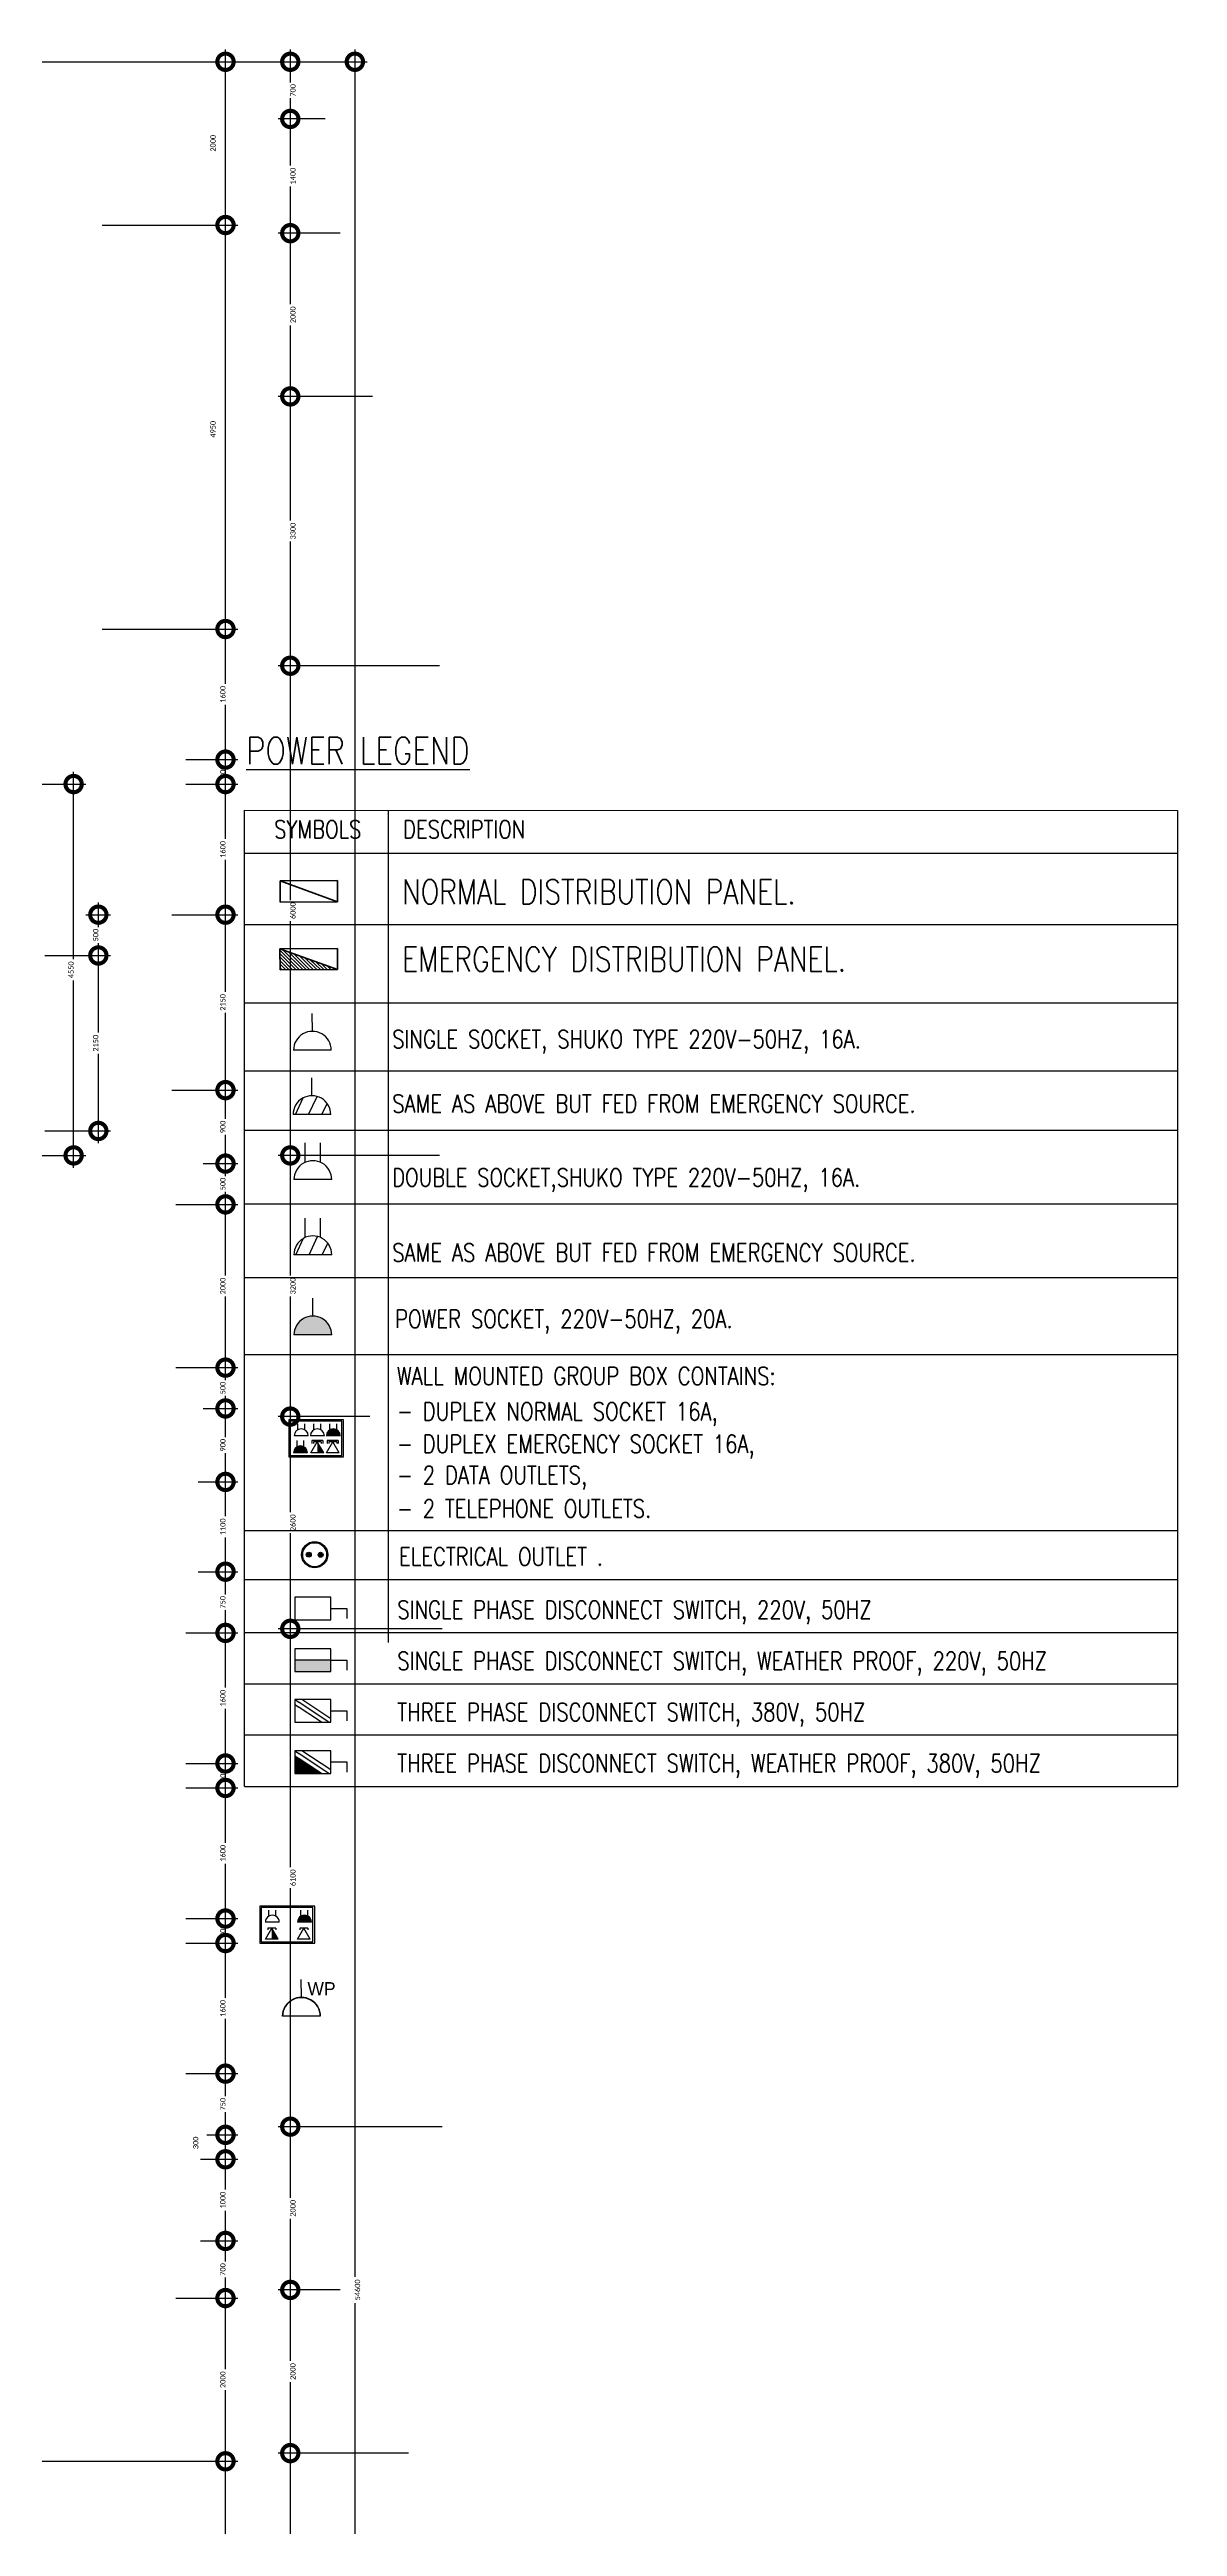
# Model space of a CAD drawing. Header units: metres. Extents: x 15.7 to 112.1, y 4.7 to 71.5.
# Drawn here: x 98.25 to 112.06, y 35.55 to 65.9 of the extents above; entities that cross this region are included whole.
import ezdxf
from ezdxf.enums import TextEntityAlignment as Align

# ---------------------------------------------------------------- set-up
doc = ezdxf.new("R2010")
doc.units = ezdxf.units.M
doc.set_wipeout_variables(frame=1)
doc.linetypes.add('ECG_Line-Ptrn-Sold', pattern=[9144.001, 9144, -0.001])
doc.layers.get('0').update_dxf_attribs({"color": 3})
for name, color, linetype, lineweight in [('1204SDC-A0$0$G-TTLB-STXT', 3, 'Continuous', 5), ('A-DIM', 7, 'Continuous', 5), ('A-WALL', 2, 'ECG_Line-Ptrn-Sold', 50)]:
    doc.layers.add(name, color=color, linetype=linetype, lineweight=lineweight)
for name, color, linetype in [('E- Frame', 5, 'Continuous'), ('E- legend Title', 4, 'Continuous'), ('E- symbol Disc', 7, 'Continuous'), ('E-Lighting Fix', 4, 'Continuous'), ('E-SOCKET', 3, 'Continuous'), ('EL. BLOCK', 3, 'Continuous'), ('FIRE_FAS', 200, 'Continuous'), ('HVAC', 1, 'Continuous'), ('LEGEND$0$E-SOCKET', 3, 'Continuous'), ('LIGHTING', 1, 'Continuous'), ('PW', 4, 'Continuous'), ('text', 7, 'Continuous')]:
    doc.layers.add(name, color=color, linetype=linetype)
doc.styles.add('Calibri', font='calibri.ttf', dxfattribs={"height": 0.212639})
doc.styles.add('ROMANS1', font='romans.shx', dxfattribs={"width": 0.8, "height": 250})
doc.dimstyles.new('ECG_Dimn-Detl-100', dxfattribs={"dimscale": 0.3048, "dimtxt": 0.25, "dimasz": 1.312336, "dimexe": 0.492126, "dimexo": 0.0625, "dimgap": 0, "dimtad": 1, "dimdec": 0, "dimlfac": 1000, "dimzin": 0, "dimdsep": 46, "dimtxsty": 'Calibri', "dimblk1": 'DOTSMALL', "dimblk2": 'DOTSMALL', "dimsah": 1, "dimcen": 0.09, "dimdle": 0.492126, "dimazin": 0, "dimtfac": 1, "dimtdec": 4, "dimtix": 1, "dimtmove": 0, "dimatfit": 3, "dimfxl": 0.492126, "dimfxlon": 1, "dimtvp": 1, "dimtolj": 1, "dimtzin": 0, "dimarcsym": 2})
doc.dimstyles.new('ECG_Dimn-Detl-100_1', dxfattribs={"dimscale": 0.3048, "dimtxt": 0.25, "dimasz": 1.312336, "dimexe": 0.492126, "dimexo": 0.0625, "dimgap": 0, "dimtad": 1, "dimdec": 0, "dimlfac": 1000, "dimzin": 0, "dimdsep": 46, "dimtxsty": 'Calibri', "dimblk1": 'DOTSMALL', "dimblk2": 'DOTSMALL', "dimsah": 1, "dimcen": 0.09, "dimdle": 0.492126, "dimazin": 0, "dimtfac": 1, "dimtdec": 4, "dimtix": 1, "dimtmove": 2, "dimatfit": 3, "dimfxl": 0.492126, "dimfxlon": 1, "dimtvp": 1, "dimtolj": 1, "dimtzin": 0, "dimarcsym": 2})
doc.dimstyles.new('ECG_Dimn-Detl-100_2', dxfattribs={"dimscale": 0.3048, "dimtxt": 0.25, "dimasz": 1.312336, "dimexe": 0.492126, "dimexo": 0.0625, "dimgap": 0, "dimtad": 1, "dimdec": 0, "dimlfac": 1000, "dimzin": 0, "dimdsep": 46, "dimtxsty": 'Calibri', "dimblk1": 'DOTSMALL', "dimblk2": 'DOTSMALL', "dimsah": 1, "dimcen": 0.09, "dimdle": 0.492126, "dimazin": 0, "dimtfac": 1, "dimtdec": 4, "dimtix": 1, "dimtmove": 0, "dimatfit": 3, "dimfxl": 0.492126, "dimfxlon": 1, "dimtvp": 1, "dimtolj": 1, "dimtzin": 0, "dimarcsym": 2})

# ---------------------------------------------------------------- blocks, each defined once
blk = doc.blocks.new('_DotSmall')
at = {"color": 0, "linetype": 'ByBlock', "const_width": 0.5}
blk.add_lwpolyline([(-0.0625, 0, 1), (0.0625, 0, 1)], format="xyb", close=True, dxfattribs=at)
blk = doc.blocks.new('EO')
at = {"layer": 'E-Lighting Fix', "lineweight": -3, "ltscale": 0.05, "transparency": 33554658}
h = blk.add_hatch(color=0, dxfattribs=at)
h.dxf.hatch_style = 1
edge = h.paths.add_edge_path()
edge.add_arc((-0.081, 0.18), 0.0337, 0, 360)
h = blk.add_hatch(color=0, dxfattribs=at)
h.dxf.hatch_style = 1
edge = h.paths.add_edge_path()
edge.add_arc((0.082, 0.179), 0.0337, 0, 360)
at = {"layer": 'E-Lighting Fix', "color": 0}
for radius in [0.18, 0.165]:
    blk.add_circle((0, 0.18), radius, dxfattribs=at)
at = {"layer": 'E-Lighting Fix', "color": 0, "lineweight": -3, "ltscale": 0.05}
for centre in [(-0.081, 0.18), (0.082, 0.179)]:
    blk.add_circle(centre, 0.0337, dxfattribs=at)
blk = doc.blocks.new('*U830')
at = {"layer": 'HVAC', "color": 0}
blk.add_line((0.059, 0.179), (0.112, 0.179), dxfattribs=at)
at = {"color": 0}
blk.add_wipeout([(-0.018, 0.084), (0.137, 0.084), (0.137, -0.074), (-0.018, -0.074)], dxfattribs=at).dxf.layer = 'Defpoints'
at = {"layer": 'HVAC', "color": 0}
blk.add_line((0.059, 0.095), (0.059, 0.179), dxfattribs=at)
blk.add_lwpolyline([(0, -0.094), (0.119, -0.094), (0.119, 0.095), (0, 0.095)], close=True, dxfattribs=at)
blk = doc.blocks.new('*U831')
at = {"layer": 'HVAC', "color": 0}
blk.add_line((0.059, 0.179), (0.112, 0.179), dxfattribs=at)
at = {"color": 0}
blk.add_wipeout([(-0.018, 0.084), (0.137, 0.084), (0.137, -0.074), (-0.018, -0.074)], dxfattribs=at).dxf.layer = 'Defpoints'
at = {"layer": 'HVAC'}
h = blk.add_hatch(color=0, dxfattribs=at)
h.dxf.hatch_style = 1
h.paths.add_polyline_path([(0.119, 0.095), (0.059, 0.095), (0.059, -0.094), (0.119, -0.094)])
at = {"layer": 'HVAC', "color": 0}
for q in [(0.059, 0.179), (0.059, -0.094)]:
    blk.add_line((0.059, 0.095), q, dxfattribs=at)
for points in [[(0, -0.094), (0.119, -0.094), (0.119, 0.095), (0, 0.095)], [(0.119, 0.095), (0.059, 0.095), (0.059, -0.094), (0.119, -0.094)]]:
    blk.add_lwpolyline(points, close=True, dxfattribs=at)
blk = doc.blocks.new('*U829')
at = {"layer": 'HVAC', "color": 0}
blk.add_line((0.059, 0.179), (0.112, 0.179), dxfattribs=at)
at = {"color": 0}
blk.add_wipeout([(-0.018, 0.084), (0.137, 0.084), (0.137, -0.074), (-0.018, -0.074)], dxfattribs=at).dxf.layer = 'Defpoints'
at = {"layer": 'HVAC', "color": 0}
blk.add_line((0.059, 0.095), (0.059, 0.179), dxfattribs=at)
blk.add_lwpolyline([(0, -0.094), (0.119, -0.094), (0.119, 0.095), (0, 0.095)], close=True, dxfattribs=at)
for points in [[(0.101, 0.095), (0, -0.058)], [(0.119, 0.084), (0.002, -0.094)], [(0.119, 0.045), (0.028, -0.094)]]:
    blk.add_lwpolyline(points, dxfattribs=at)
blk = doc.blocks.new('*U828')
at = {"layer": 'HVAC', "color": 0}
blk.add_line((0.059, 0.179), (0.112, 0.179), dxfattribs=at)
at = {"color": 0}
blk.add_wipeout([(-0.018, 0.084), (0.137, 0.084), (0.137, -0.074), (-0.018, -0.074)], dxfattribs=at).dxf.layer = 'Defpoints'
at = {"layer": 'HVAC'}
h = blk.add_hatch(color=0, dxfattribs=at)
h.dxf.hatch_style = 1
h.paths.add_polyline_path([(0.119, 0.045), (0.041, -0.074), (0.119, -0.074)])
h.paths.add_polyline_path([(0.119, -0.074), (0.041, -0.074), (0.028, -0.094), (0.119, -0.094)])
at = {"layer": 'HVAC', "color": 0}
blk.add_line((0.059, 0.095), (0.059, 0.179), dxfattribs=at)
blk.add_lwpolyline([(0, -0.094), (0.119, -0.094), (0.119, 0.095), (0, 0.095)], close=True, dxfattribs=at)
for points in [[(0.101, 0.095), (0, -0.058)], [(0.119, 0.084), (0.002, -0.094)], [(0.119, 0.045), (0.028, -0.094)]]:
    blk.add_lwpolyline(points, dxfattribs=at)
blk = doc.blocks.new('data1')
at = {"layer": 'EL. BLOCK', "linetype": 'ByBlock'}
h = blk.add_hatch(color=4, dxfattribs=at)
h.dxf.hatch_style = 1
h.paths.add_polyline_path([(0, 0.072), (0, 0), (0.042, 0)])
at = {"layer": 'PW', "color": 4}
for p, q in [((0.042, 0), (-0.042, 0)), ((0.036, 0.082), (-0.036, 0.082)), ((-0.036, 0.082), (-0.036, 0.062)), ((0.026, 0.072), (-0.026, 0.072)), ((-0.026, 0.072), (-0.026, 0.062)), ((0.042, 0), (0, 0.072)), ((0.026, 0.072), (0.026, 0.062)), ((0.036, 0.082), (0.036, 0.062))]:
    blk.add_line(p, q, dxfattribs=at)
blk.add_lwpolyline([(-0.042, 0), (0, 0.072)], dxfattribs=at)
blk = doc.blocks.new('FB')
at = {"layer": 'E-SOCKET', "lineweight": -3, "ltscale": 0.05, "transparency": 33554658}
h = blk.add_hatch(color=1, dxfattribs=at)
h.dxf.hatch_style = 1
edge = h.paths.add_edge_path()
edge.add_line((0.479, 0.418), (0.202, 0.418))
edge.add_ellipse((0.341, 0.418), major_axis=(0.0981, 0.0981), ratio=1, start_angle=-45, end_angle=135, ccw=False)
h = blk.add_hatch(color=1, dxfattribs=at)
h.dxf.hatch_style = 1
edge = h.paths.add_edge_path()
edge.add_line((-0.173, 0.081), (-0.451, 0.081))
edge.add_ellipse((-0.312, 0.081), major_axis=(0.0981, 0.0981), ratio=1, start_angle=-45, end_angle=135, ccw=False)
at = {"layer": 'E-SOCKET', "color": 3}
for p, q in [((-0.366, 0.538), (-0.366, 0.66)), ((-0.228, 0.538), (-0.228, 0.66)), ((-0.045, 0.538), (-0.045, 0.66)), ((0.093, 0.538), (0.093, 0.66)), ((0.272, 0.538), (0.272, 0.66)), ((0.41, 0.538), (0.41, 0.66)), ((-0.173, 0.081), (-0.451, 0.081)), ((-0.159, 0.418), (-0.436, 0.418)), ((-0.381, 0.202), (-0.381, 0.323)), ((-0.243, 0.202), (-0.243, 0.323)), ((0.163, 0.418), (-0.114, 0.418)), ((0.48, 0.418), (0.202, 0.418))]:
    blk.add_line(p, q, dxfattribs=at)
blk.add_lwpolyline([(-0.545, 0.739), (-0.545, 0), (0.545, 0), (0.545, 0.739)], close=True, dxfattribs=at)
at = {"layer": 'E-SOCKET', "color": 3, "ltscale": 1000}
blk.add_lwpolyline([(-0.517, 0.707), (-0.517, 0.03), (0.509, 0.03), (0.509, 0.707)], close=True, dxfattribs=at)
at = {"layer": 'E-SOCKET', "color": 3}
for centre in [(-0.297, 0.418), (0.024, 0.418), (0.341, 0.418), (-0.312, 0.081)]:
    blk.add_ellipse(centre, major_axis=(0.0981, 0.0981), ratio=1, start_param=-0.785398, end_param=2.356194, dxfattribs=at)
at = {"layer": 'PW', "color": 4}
for p, q in [((0.455, 0.08), (0.205, 0.08)), ((0.439, 0.327), (0.221, 0.327)), ((0.221, 0.327), (0.221, 0.266)), ((0.408, 0.296), (0.252, 0.296)), ((0.252, 0.296), (0.252, 0.266)), ((0.455, 0.08), (0.33, 0.296)), ((0.408, 0.296), (0.408, 0.266)), ((0.439, 0.327), (0.439, 0.266))]:
    blk.add_line(p, q, dxfattribs=at)
blk.add_lwpolyline([(0.205, 0.08), (0.33, 0.296)], dxfattribs=at)
at = {"layer": 'E-SOCKET', "xscale": 3.010345175925185, "yscale": 3.010345175925185, "zscale": 3.010345175925185}
blk.add_blockref('data1', (0.023, 0.08), dxfattribs=at)
blk = doc.blocks.new('SS')
at = {"color": 3}
blk.add_wipeout([(-0.231, 0), (-0.222, 0.062), (-0.202, 0.111), (-0.167, 0.159), (-0.126, 0.193), (-0.069, 0.22), (-0.025, 0.229), (0.05, 0.225), (0.112, 0.201), (0.155, 0.171), (0.195, 0.123), (0.218, 0.077), (0.229, 0.025), (0.229, 0)], dxfattribs=at)
at = {"layer": 'E-SOCKET', "color": 3}
for points in [[(0, 0.231), (-0.002, 0.449)], [(0.231, 0), (-0.231, 0)]]:
    blk.add_lwpolyline(points, dxfattribs=at)
blk.add_arc((0, 0), 0.231, 359.9102, 180.0898, dxfattribs=at)
blk = doc.blocks.new('ESS')
at = {"color": 3}
blk.add_wipeout([(-0.231, 0), (-0.222, 0.062), (-0.202, 0.111), (-0.167, 0.16), (-0.126, 0.194), (-0.069, 0.22), (-0.025, 0.23), (0.05, 0.226), (0.112, 0.202), (0.155, 0.171), (0.195, 0.124), (0.218, 0.077), (0.229, 0.026), (0.229, 0)], dxfattribs=at)
h = blk.add_hatch()
h.set_pattern_fill('ANSI31', color=3, scale=0.04614, angle=20)
h.paths.add_polyline_path([(0.231, 0, 1.001569), (-0.231, 0)])
at = {"layer": 'E-SOCKET', "color": 3}
for points in [[(0, 0.231), (-0.002, 0.449)], [(0.231, 0), (-0.231, 0)]]:
    blk.add_lwpolyline(points, dxfattribs=at)
blk.add_arc((0, 0), 0.231, 359.9102, 180.0898, dxfattribs=at)
blk = doc.blocks.new('DS')
h = blk.add_hatch()
h.set_pattern_fill('ANSI31', color=3)
h.set_pattern_definition([(45, (-2469.6962, 715.3544), (-2.245064, 2.245064), [])])
h.paths.add_polyline_path([(0.195, 0.124), (0.155, 0.171), (0.112, 0.202), (0.05, 0.226), (-0.025, 0.23), (-0.069, 0.22), (-0.126, 0.194), (-0.167, 0.16), (-0.202, 0.111), (-0.222, 0.062), (-0.231, 0), (0.229, 0), (0.229, 0.026), (0.218, 0.077)])
edge = h.paths.add_edge_path()
edge.add_line((0.195, 0.124), (0.218, 0.077))
edge.add_line((0.229, 0), (-0.231, 0))
edge.add_line((-0.126, 0.194), (-0.069, 0.22))
at = {"color": 3}
blk.add_wipeout([(-0.231, 0), (-0.222, 0.062), (-0.202, 0.111), (-0.167, 0.16), (-0.126, 0.194), (-0.069, 0.22), (-0.025, 0.23), (0.05, 0.226), (0.112, 0.202), (0.155, 0.171), (0.195, 0.124), (0.218, 0.077), (0.229, 0.026), (0.229, 0)], dxfattribs=at)
at = {"layer": 'E-SOCKET', "color": 3}
for points in [[(-0.095, 0.211), (-0.094, 0.449)], [(0.094, 0.211), (0.093, 0.449)], [(0.231, 0), (-0.231, 0)]]:
    blk.add_lwpolyline(points, dxfattribs=at)
blk.add_arc((0, 0), 0.231, 359.9102, 180.0898, dxfattribs=at)
blk = doc.blocks.new('EDS')
h = blk.add_hatch()
h.set_pattern_fill('ANSI31', color=3, scale=0.04614, angle=20)
h.set_pattern_definition([(65, (-0.00138, 0.00036), (-0.13277, 0.06191), [])])
h.paths.add_polyline_path([(0.229, 0, 1.001569), (-0.232, 0)])
at = {"layer": 'E-SOCKET', "color": 3}
for points in [[(-0.095, 0.211), (-0.094, 0.449)], [(0.094, 0.211), (0.093, 0.449)], [(0.231, 0), (-0.231, 0)]]:
    blk.add_lwpolyline(points, dxfattribs=at)
blk.add_arc((0, 0), 0.231, 359.9102, 180.0898, dxfattribs=at)
blk = doc.blocks.new('PS')
at = {"layer": 'E-SOCKET'}
h = blk.add_hatch(color=3, dxfattribs=at)
h.dxf.hatch_style = 1
h.paths.add_polyline_path([(0.231, 0.03, 1.001569), (-0.231, 0.03)])
at = {"layer": 'E-SOCKET', "color": 3}
for points in [[(0, 0.261), (-0.001, 0.479)], [(0.231, 0.03), (-0.231, 0.03)]]:
    blk.add_lwpolyline(points, dxfattribs=at)
blk.add_arc((0, 0.03), 0.231, 359.9102, 180.0898, dxfattribs=at)
blk = doc.blocks.new('DB')
at = {"layer": 'A-WALL'}
h = blk.add_hatch(dxfattribs=at)
h.set_pattern_fill('ANSI31', color=5, scale=0.3)
h.set_pattern_definition([(45, (-116.255294, -263.699106), (-0.0265165043, 0.0265165043), [])])
h.paths.add_polyline_path([(0, 0.34), (0, -0.54), (-0.323, -0.54)])
at = {"layer": 'A-WALL', "color": 5}
for points in [[(0, 0.34), (-0.323, 0.34), (-0.323, -0.54), (0, -0.54), (0, 0.34), (-0.323, -0.54)], [(0, 0.34), (0, -0.54), (-0.323, -0.54), (0, 0.34)]]:
    blk.add_lwpolyline(points, dxfattribs=at)
blk = doc.blocks.new('EWETETT')
at = {"layer": 'A-WALL', "color": 4}
for points in [[(352, 2), (350, 260), (-353, 257), (-352, -2), (352, 2), (-353, 257)], [(352, 2), (-352, -2), (-353, 257), (352, 2)]]:
    blk.add_lwpolyline(points, dxfattribs=at)

msp = doc.modelspace()

# ---------------------------------------------------------------- hatches: boundary and pattern name
at = {"layer": 'E-SOCKET', "lineweight": -3, "ltscale": 0.05, "transparency": 33554658}
h = msp.add_hatch(color=1, dxfattribs=at)
h.dxf.hatch_style = 1
edge = h.paths.add_edge_path()
edge.add_line((101.4555, 42.953), (101.2846, 42.953))
edge.add_ellipse((101.37, 42.953), major_axis=(0.0604, 0.0604), ratio=1, start_angle=-45, end_angle=135, ccw=False)
at = {"layer": 'EL. BLOCK', "linetype": 'ByBlock'}
h = msp.add_hatch(color=4, dxfattribs=at)
h.dxf.hatch_style = 1
h.paths.add_polyline_path([(100.9707, 42.878), (100.9707, 42.7447), (101.0476, 42.7447)])

# ---------------------------------------------------------------- linework, layer by layer
for p, q in [((101.1115, 41.8637), (101.1315, 41.9127)), ((101.1315, 41.9127), (101.1667, 41.9608)), ((101.1667, 41.9608), (101.2077, 41.9949)), ((101.2077, 41.9949), (101.2642, 42.0216)), ((101.2642, 42.0216), (101.3087, 42.031)), ((101.3087, 42.031), (101.3835, 42.0269)), ((101.3835, 42.0269), (101.446, 42.0031)), ((101.446, 42.0031), (101.4888, 41.9723)), ((101.4888, 41.9723), (101.5286, 41.925)), ((101.5286, 41.925), (101.5512, 41.8785)), ((101.103, 41.8013), (101.1115, 41.8637)), ((101.563, 41.8013), (101.103, 41.8013)), ((101.5512, 41.8785), (101.563, 41.8268)), ((101.563, 41.8268), (101.563, 41.8013))]:
    msp.add_line(p, q)
at = {"color": 3, "linetype": 'Continuous'}
for p, q in [((101.1252, 41.8988), (101.1236, 41.8996)), ((101.2349, 42.0093), (101.2332, 42.0101))]:
    msp.add_line(p, q, dxfattribs=at)
at = {"layer": 'E- Frame'}
for p, q in [((100.6365, 44.6166), (100.6365, 56.5765)), ((100.6365, 56.5765), (112.0625, 56.5725)), ((102.3976, 56.5759), (102.3971, 46.3804)), ((112.0625, 56.5729), (112.0625, 44.6166)), ((100.6364, 56.0495), (112.0625, 56.0495)), ((100.6365, 55.1782), (112.0625, 55.1782)), ((100.6365, 53.3836), (112.0625, 53.3836)), ((100.6365, 52.6579), (112.0625, 52.6579)), ((100.6365, 51.7538), (112.0625, 51.7538)), ((100.6365, 50.8517), (112.0625, 50.8517)), ((100.6365, 49.9063), (112.0625, 49.9063)), ((100.6365, 47.7499), (112.0625, 47.7499)), ((100.6392, 47.1513), (112.0625, 47.1513)), ((112.0625, 46.4984), (100.6434, 46.4984)), ((112.0625, 45.8711), (100.6437, 45.8711)), ((112.0625, 45.2439), (100.6437, 45.2439)), ((100.6365, 44.6166), (112.0625, 44.6166))]:
    msp.add_line(p, q, dxfattribs=at)
at = {"layer": 'E-SOCKET', "color": 3}
for p, q in [((100.9346, 43.0271), (100.9346, 43.102)), ((101.0198, 43.0271), (101.0198, 43.1017)), ((101.3276, 43.0271), (101.3276, 43.102)), ((101.4128, 43.0271), (101.4128, 43.1017)), ((101.0626, 42.953), (100.8918, 42.953)), ((101.4556, 42.953), (101.2848, 42.953)), ((101.3333, 42.0324), (101.3322, 42.2502))]:
    msp.add_line(p, q, dxfattribs=at)
msp.add_lwpolyline([(100.8244, 43.1507), (100.8244, 42.6956), (101.4961, 42.6956), (101.4961, 43.1507)], close=True, dxfattribs=at)
at = {"layer": 'E-SOCKET', "color": 3, "ltscale": 1000}
msp.add_lwpolyline([(100.8421, 43.1312), (100.8421, 42.7139), (101.4734, 42.7139), (101.4734, 43.1312)], close=True, dxfattribs=at)
at = {"layer": 'E-SOCKET', "color": 3}
msp.add_arc((101.3337, 41.8016), 0.2307, 359.91019, 180.08981, dxfattribs=at)
for centre in [(100.9772, 42.953), (101.3702, 42.953)]:
    msp.add_ellipse(centre, major_axis=(0.0604, 0.0604), ratio=1, start_param=-0.7853982, end_param=2.3561945, dxfattribs=at)
at = {"layer": 'PW', "color": 4}
for p, q in [((101.0187, 42.878), (100.9226, 42.878)), ((100.9226, 42.878), (100.9226, 42.8595)), ((101.0476, 42.7447), (100.9707, 42.878)), ((101.0187, 42.878), (101.0187, 42.8595)), ((101.4114, 42.878), (101.3153, 42.878)), ((101.3153, 42.878), (101.3153, 42.8595)), ((101.4403, 42.7447), (101.3633, 42.878)), ((101.4114, 42.878), (101.4114, 42.8595)), ((101.0476, 42.7447), (100.8937, 42.7447)), ((101.4403, 42.7447), (101.2864, 42.7447))]:
    msp.add_line(p, q, dxfattribs=at)
for points in [[(100.8937, 42.7447), (100.9707, 42.878)], [(101.2864, 42.7447), (101.3633, 42.878)]]:
    msp.add_lwpolyline(points, dxfattribs=at)

# ---------------------------------------------------------------- block references
at = {"color": 1}
msp.add_blockref('EDS', (101.4735, 51.1306), dxfattribs=at)
at = {"color": 1, "xscale": 0.615719265810114, "yscale": 0.615719265810114, "zscale": 0.615719265810114}
msp.add_blockref('FB', (101.5142, 48.6542), dxfattribs=at)
at = {"layer": '1204SDC-A0$0$G-TTLB-STXT', "xscale": 0.889, "yscale": 0.889, "zscale": 0.889}
msp.add_blockref('EO', (101.4956, 47.2954), dxfattribs=at)
at = {"layer": 'LIGHTING', "color": 4, "xscale": 0.001, "yscale": 0.001, "zscale": 0.001}
msp.add_blockref('EWETETT', (101.4244, 55.4545), dxfattribs=at)
at = {"layer": 'text', "color": 3, "lineweight": 5, "xscale": 0.8000000000000009, "yscale": 0.8000000000000009, "zscale": 0.8000000000000009, "rotation": 270.2895921529779}
msp.add_blockref('DB', (101.5044, 54.6235), dxfattribs=at)

# ---------------------------------------------------------------- texts
msp.add_text('WP', height=0.16).set_placement((101.4072, 42.0584))
at = {"layer": 'E- legend Title', "linetype": 'Continuous', "lineweight": 30, "style": 'ROMANS1', "width": 0.8}
msp.add_text('%%UPOWER LEGEND', height=0.33, dxfattribs=at).set_placement((100.6566, 57.1422))
at = {"layer": 'E- symbol Disc', "linetype": 'Continuous', "ltscale": 0.5, "style": 'ROMANS1', "width": 0.8}
for s, p in [('SINGLE SOCKET, SHUKO TYPE 220V-50HZ, 16A.', (102.4454, 53.7718)), ('SAME AS ABOVE BUT FED FROM EMERGENCY SOURCE. ', (102.4454, 52.9816)), ('DOUBLE SOCKET,SHUKO TYPE 220V-50HZ, 16A.', (102.4454, 52.0774)), ('SAME AS ABOVE BUT FED FROM EMERGENCY SOURCE. ', (102.4454, 51.1564))]:
    msp.add_text(s, height=0.22, dxfattribs=at).set_placement(p, align=Align.MIDDLE_LEFT)
for s, p in [('POWER SOCKET, 220V-50HZ, 20A.', (102.4821, 50.2337)), ('WALL MOUNTED GROUP BOX CONTAINS:', (102.5029, 49.535)), ('- DUPLEX NORMAL SOCKET 16A,', (102.5029, 49.1014)), ('- DUPLEX EMERGENCY SOCKET 16A,', (102.5029, 48.7027)), ('- 2 DATA OUTLETS,', (102.5029, 48.3204)), ('- 2 TELEPHONE OUTLETS.', (102.5029, 47.911)), ('ELECTRICAL OUTLET . ', (102.5301, 47.3221)), ('SINGLE PHASE DISCONNECT SWITCH, 220V, 50HZ', (102.5085, 46.6715)), ('SINGLE PHASE DISCONNECT SWITCH, WEATHER PROOF, 220V, 50HZ', (102.5085, 46.0442)), ('THREE PHASE DISCONNECT SWITCH, 380V, 50HZ', (102.5085, 45.4169)), ('THREE PHASE DISCONNECT SWITCH, WEATHER PROOF, 380V, 50HZ', (102.5085, 44.7897))]:
    msp.add_text(s, height=0.22, dxfattribs=at).set_placement(p)
at = {"layer": 'FIRE_FAS', "color": 4, "linetype": 'Continuous', "ltscale": 0.5, "style": 'ROMANS1', "width": 0.8}
for s, height, p in [('SYMBOLS', 0.21916, (100.9999, 56.2336)), ('DESCRIPTION', 0.219159, (102.5797, 56.2336))]:
    msp.add_text(s, height=height, dxfattribs=at).set_placement(p)
at = {"layer": 'FIRE_FAS', "color": 7, "linetype": 'Continuous', "ltscale": 0.5, "style": 'ROMANS1', "width": 0.8}
for s, p in [('NORMAL DISTRIBUTION PANEL.', (102.568, 55.5764)), ('EMERGENCY DISTRIBUTION PANEL.', (102.568, 54.753))]:
    msp.add_text(s, height=0.300371, dxfattribs=at).set_placement(p, align=Align.MIDDLE_LEFT)

# ---------------------------------------------------------------- dimensions: what is measured, and where the dimension line sits
at = {"layer": 'A-DIM'}
for base, p1, p2, location, override in [((100.4036, 65.7473), (100.2536, 63.7473), (100.2536, 65.7473), (100.2508, 64.749), {"dimpost": '<>', "dimfxl": 2}), ((100.4036, 63.7473), (100.2536, 58.7973), (100.2536, 63.7473), (100.2508, 61.2446), {"dimpost": '<>', "dimfxl": 4.95}), ((100.4036, 40.3473), (100.2536, 40.0473), (100.2536, 40.3473), (100.039, 40.249), {"dimpost": '<>', "dimfxl": 0.3}), ((100.4036, 36.3473), (100.2536, 27.0473), (100.2536, 36.3473), (100.2508, 32.1267), {"dimpost": '<>', "dimfxl": 9.3})]:
    msp.add_linear_dim(base=base, p1=p1, p2=p2, angle=90, location=location, text_rotation=90, dimstyle='ECG_Dimn-Detl-100_1', override=override, dxfattribs=at).render()
for base, p1, p2, dimstyle, override in [((101.197, 65.0473), (101.047, 65.7473), (101.347, 65.0473), 'ECG_Dimn-Detl-100', {"dimpost": '<>', "dimfxl": 0.761577}), ((101.9881, 11.1473), (101.8381, 65.7473), (101.8381, 11.1473), 'ECG_Dimn-Detl-100', {"dimpost": '<>', "dimfxl": 54.6}), ((101.197, 63.6473), (101.347, 65.0473), (101.347, 63.6473), 'ECG_Dimn-Detl-100', {"dimpost": '<>', "dimfxl": 1.4}), ((101.197, 61.6473), (101.347, 63.6473), (101.347, 61.6473), 'ECG_Dimn-Detl-100', {"dimpost": '<>', "dimfxl": 2}), ((101.197, 58.3473), (101.347, 61.6473), (101.347, 58.3473), 'ECG_Dimn-Detl-100', {"dimpost": '<>', "dimfxl": 3.3}), ((100.4036, 58.7973), (100.2536, 57.1973), (100.2536, 58.7973), 'ECG_Dimn-Detl-100_2', {"dimpost": '<>', "dimfxl": 1.6}), ((101.197, 52.3473), (101.347, 58.3473), (101.347, 52.3473), 'ECG_Dimn-Detl-100', {"dimpost": '<>', "dimfxl": 6}), ((100.4036, 57.1973), (100.2536, 56.8973), (100.2536, 57.1973), 'ECG_Dimn-Detl-100_2', {"dimpost": '<>', "dimfxl": 0.3}), ((98.5435, 56.8973), (98.3935, 52.3473), (98.3935, 56.8973), 'ECG_Dimn-Detl-100_2', {"dimpost": '<>', "dimfxl": 4.55}), ((100.4036, 56.8973), (100.2536, 55.2973), (100.2536, 56.8973), 'ECG_Dimn-Detl-100_2', {"dimpost": '<>', "dimfxl": 1.6}), ((98.8463, 55.2973), (98.6963, 54.7973), (98.6963, 55.2973), 'ECG_Dimn-Detl-100_2', {"dimpost": '<>', "dimfxl": 0.5}), ((100.4036, 55.2973), (100.2536, 53.1473), (100.2536, 55.2973), 'ECG_Dimn-Detl-100_2', {"dimpost": '<>', "dimfxl": 2.15}), ((98.8463, 54.7973), (98.6963, 52.6473), (98.6963, 54.7973), 'ECG_Dimn-Detl-100_2', {"dimpost": '<>', "dimfxl": 2.15}), ((100.4036, 53.1473), (100.2536, 52.2473), (100.2536, 53.1473), 'ECG_Dimn-Detl-100_2', {"dimpost": '<>', "dimfxl": 0.9}), ((100.4036, 52.2473), (100.2536, 51.7473), (100.2536, 52.2473), 'ECG_Dimn-Detl-100_2', {"dimpost": '<>', "dimfxl": 0.5}), ((101.197, 49.1473), (101.347, 52.3473), (101.347, 49.1473), 'ECG_Dimn-Detl-100', {"dimpost": '<>', "dimfxl": 3.2}), ((100.4036, 51.7473), (100.2536, 49.7473), (100.2536, 51.7473), 'ECG_Dimn-Detl-100_2', {"dimpost": '<>', "dimfxl": 2}), ((100.4036, 49.7473), (100.2536, 49.2473), (100.2536, 49.7473), 'ECG_Dimn-Detl-100_2', {"dimpost": '<>', "dimfxl": 0.5}), ((100.4036, 49.2473), (100.2536, 48.3473), (100.2536, 49.2473), 'ECG_Dimn-Detl-100_2', {"dimpost": '<>', "dimfxl": 0.9}), ((101.197, 46.5473), (101.347, 49.1473), (101.347, 46.5473), 'ECG_Dimn-Detl-100', {"dimpost": '<>', "dimfxl": 2.6}), ((100.4036, 48.3473), (100.2536, 47.2473), (100.2536, 48.3473), 'ECG_Dimn-Detl-100_2', {"dimpost": '<>', "dimfxl": 1.1}), ((100.4036, 47.2473), (100.2536, 46.4973), (100.2536, 47.2473), 'ECG_Dimn-Detl-100_2', {"dimpost": '<>', "dimfxl": 0.75}), ((100.4036, 46.4973), (100.2536, 44.8973), (100.2536, 46.4973), 'ECG_Dimn-Detl-100_2', {"dimpost": '<>', "dimfxl": 1.6}), ((101.197, 40.4473), (101.347, 46.5473), (101.347, 40.4473), 'ECG_Dimn-Detl-100', {"dimpost": '<>', "dimfxl": 6.1}), ((100.4036, 44.8973), (100.2536, 44.5973), (100.2536, 44.8973), 'ECG_Dimn-Detl-100_2', {"dimpost": '<>', "dimfxl": 0.3}), ((100.4036, 44.5973), (100.2536, 42.9973), (100.2536, 44.5973), 'ECG_Dimn-Detl-100_2', {"dimpost": '<>', "dimfxl": 1.6}), ((100.4036, 42.9973), (100.2536, 42.6973), (100.2536, 42.9973), 'ECG_Dimn-Detl-100_2', {"dimpost": '<>', "dimfxl": 0.3}), ((100.4036, 42.6973), (100.2536, 41.0973), (100.2536, 42.6973), 'ECG_Dimn-Detl-100_2', {"dimpost": '<>', "dimfxl": 1.6}), ((100.4036, 41.0973), (100.2536, 40.3473), (100.2536, 41.0973), 'ECG_Dimn-Detl-100_2', {"dimpost": '<>', "dimfxl": 0.75}), ((101.197, 38.4473), (101.347, 40.4473), (101.347, 38.4473), 'ECG_Dimn-Detl-100', {"dimpost": '<>', "dimfxl": 2}), ((100.4036, 40.0473), (100.2536, 39.0473), (100.2536, 40.0473), 'ECG_Dimn-Detl-100_2', {"dimpost": '<>', "dimfxl": 1}), ((100.4036, 39.0473), (100.2536, 38.3473), (100.2536, 39.0473), 'ECG_Dimn-Detl-100_2', {"dimpost": '<>', "dimfxl": 0.7}), ((100.4036, 38.3473), (100.2536, 36.3473), (100.2536, 38.3473), 'ECG_Dimn-Detl-100_2', {"dimpost": '<>', "dimfxl": 2}), ((101.197, 36.4473), (101.347, 38.4473), (101.347, 36.4473), 'ECG_Dimn-Detl-100', {"dimpost": '<>', "dimfxl": 2}), ((101.197, 31.6973), (101.347, 36.4473), (101.347, 31.6973), 'ECG_Dimn-Detl-100', {"dimpost": '<>', "dimfxl": 4.75})]:
    msp.add_linear_dim(base=base, p1=p1, p2=p2, angle=90, dimstyle=dimstyle, override=override, dxfattribs=at).render()

# ---------------------------------------------------------------- next in the draw order: block references
at = {"color": 1}
for name, p in [('SS', (101.4682, 53.6372)), ('ESS', (101.4621, 52.8478)), ('DS', (101.4735, 52.0517)), ('PS', (101.4734, 50.1181))]:
    msp.add_blockref(name, p, dxfattribs=at)
at = {"layer": 'LEGEND$0$E-SOCKET', "xscale": 2.336255999999227, "yscale": 2.336255999999227, "zscale": 2.336255999999227, "rotation": 270}
for name, p in [('*U830', (101.4732, 46.9358)), ('*U831', (101.4732, 46.3015)), ('*U829', (101.4732, 45.6812)), ('*U828', (101.4732, 45.054))]:
    msp.add_blockref(name, p, dxfattribs=at)

# ---------------------------------------------------------------- next in the draw order: linework, layer by layer
at = {"layer": 'E- Frame'}
msp.add_line((100.6365, 54.2161), (112.0625, 54.2161), dxfattribs=at)

doc.saveas('drawing.dxf')
